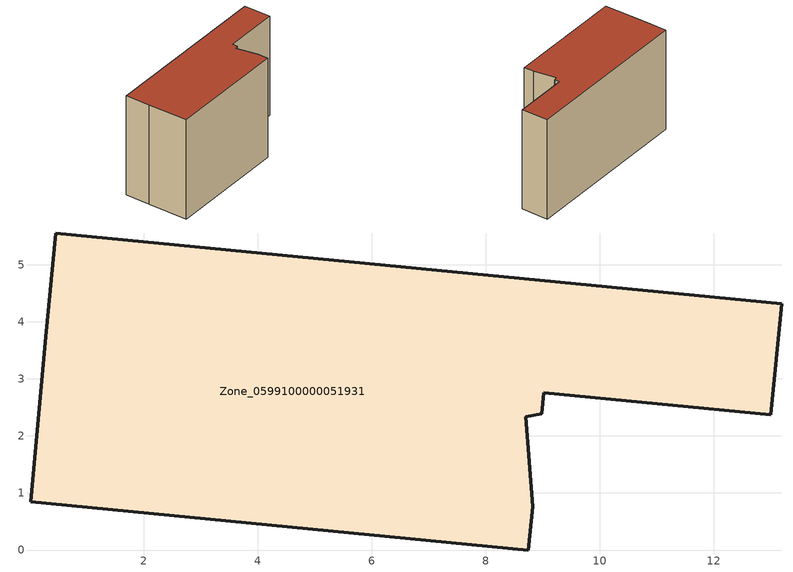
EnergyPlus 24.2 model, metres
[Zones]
Zone_0599100000051931
 floor ground (C_G): 8.7,2.33 8.82,0.76 8.75,0 0.03,0.85 0.28,3.74 0.46,5.56 13.19,4.32 13,2.37 9.02,2.76 8.98,2.39 z0
 wall outside (C_F): 13.19,4.32 0.46,5.56 0.28,3.74 0.03,0.85 8.75,0 8.82,0.76 8.7,2.33 8.98,2.39 9.02,2.76 13,2.37 13.19,4.32 z0:7.55
 roof outside (C_R): 8.82,0.76 8.7,2.33 8.98,2.39 9.02,2.76 13,2.37 13.19,4.32 0.46,5.56 0.28,3.74 0.03,0.85 8.75,0 z7.55
[BUILDING]
Pand.0599100000051931: North Axis=0; Terrain=City; Loads Convergence Tolerance Value=0.04; Temperature Convergence Tolerance Value=0.4; Solar Distribution=FullExterior; Maximum Number of Warmup Days=25; Minimum Number of Warmup Days=1
[Site:Location]
Rotterdam.The.Hague.AP_ZH_NLD Design_Conditions: Latitude=51.96; Longitude=4.45; Time Zone=1; Elevation=-4.5
[SITE:GROUNDTEMPERATURE:BUILDINGSURFACE]
18, 18, 18, 18, 18, 18, 18, 18, 18, 18, 18, 18
[MATERIAL] Thermal Absorptance=0.9; Solar Absorptance=0.7; Visible Absorptance=0.7
Name | Roughness | Thickness | Conductivity | Density | Specific Heat
G.TI.1946 | MediumSmooth | 0.15 | 1 | 540 | 1210
F.TI.1946 | Rough | 0.3 | 0.857143 | 1920 | 840
R.TI.1946 | MediumRough | 0.2 | 0.1 | 1500 | 1000
[CONSTRUCTION]
C_G: G.TI.1946
C_F: F.TI.1946
C_R: R.TI.1946
[ZONE]
Zone_0599100000051931: Type=1; Multiplier=1; Ceiling Height=Autocalculate; Volume=Autocalculate; Floor Area=autocalculate; Part of Total Floor Area=Yes
[ZONEINFILTRATION:DESIGNFLOWRATE]
Infil_Zone_0599100000051931: Zone or ZoneList or Space or SpaceList=Zone_0599100000051931; Schedule=AlwaysOn; Design Flow Rate Calculation Method=Flow/Area; Flow Rate per Floor Area=0.003; Constant Term Coefficient=1; Temperature Term Coefficient=0; Velocity Term Coefficient=0; Velocity Squared Term Coefficient=0
[HVACTEMPLATE:ZONE:IDEALLOADSAIRSYSTEM]
Zone_0599100000051931: Maximum Heating Supply Air Temperature=50; Minimum Cooling Supply Air Temperature=13; Maximum Heating Supply Air Humidity Ratio=0.0156; Minimum Cooling Supply Air Humidity Ratio=0.0077; Heating Limit=NoLimit; Cooling Limit=NoLimit; Dehumidification Control Type=ConstantSensibleHeatRatio; Cooling Sensible Heat Ratio=0.7; Dehumidification Setpoint=60; Humidification Control Type=None; Humidification Setpoint=30; Outdoor Air Method=None; Outdoor Air Flow Rate per Person=0.00944; Outdoor Air Flow Rate per Zone Floor Area=0; Outdoor Air Flow Rate per Zone=0; Demand Controlled Ventilation Type=None; Outdoor Air Economizer Type=NoEconomizer; Heat Recovery Type=None; Sensible Heat Recovery Effectiveness=0.7; Latent Heat Recovery Effectiveness=0.65
[ZONECONTROL:THERMOSTAT]
ThermostatControl_Zone_0599100000051931: Zone or ZoneList=Zone_0599100000051931; Control Type Schedule=DualSetpointControlType; Control 1=Thermostat_Zone_0599100000051931; Temperature Difference Between Cutout And Setpoint=0
[THERMOSTATSETPOINT:DUALSETPOINT]
Thermostat_Zone_0599100000051931: Heating Setpoint Temperature Schedule=HeatingSetpoint_Zone_0599100000051931; Cooling Setpoint Temperature Schedule=CoolingSetpoint_Zone_0599100000051931
[SCHEDULE:COMPACT]
HeatingSetpoint_Zone_0599100000051931: Through: 12/31, For: AllDays, Until: 24:00, 21
CoolingSetpoint_Zone_0599100000051931: Through: 12/31, For: AllDays, Until: 24:00, 24
DualSetpointControlType: Through: 12/31, For: AllDays, Until: 24:00, 4
AlwaysOn: Through: 12/31, For: AllDays, Until: 24:00, 1
